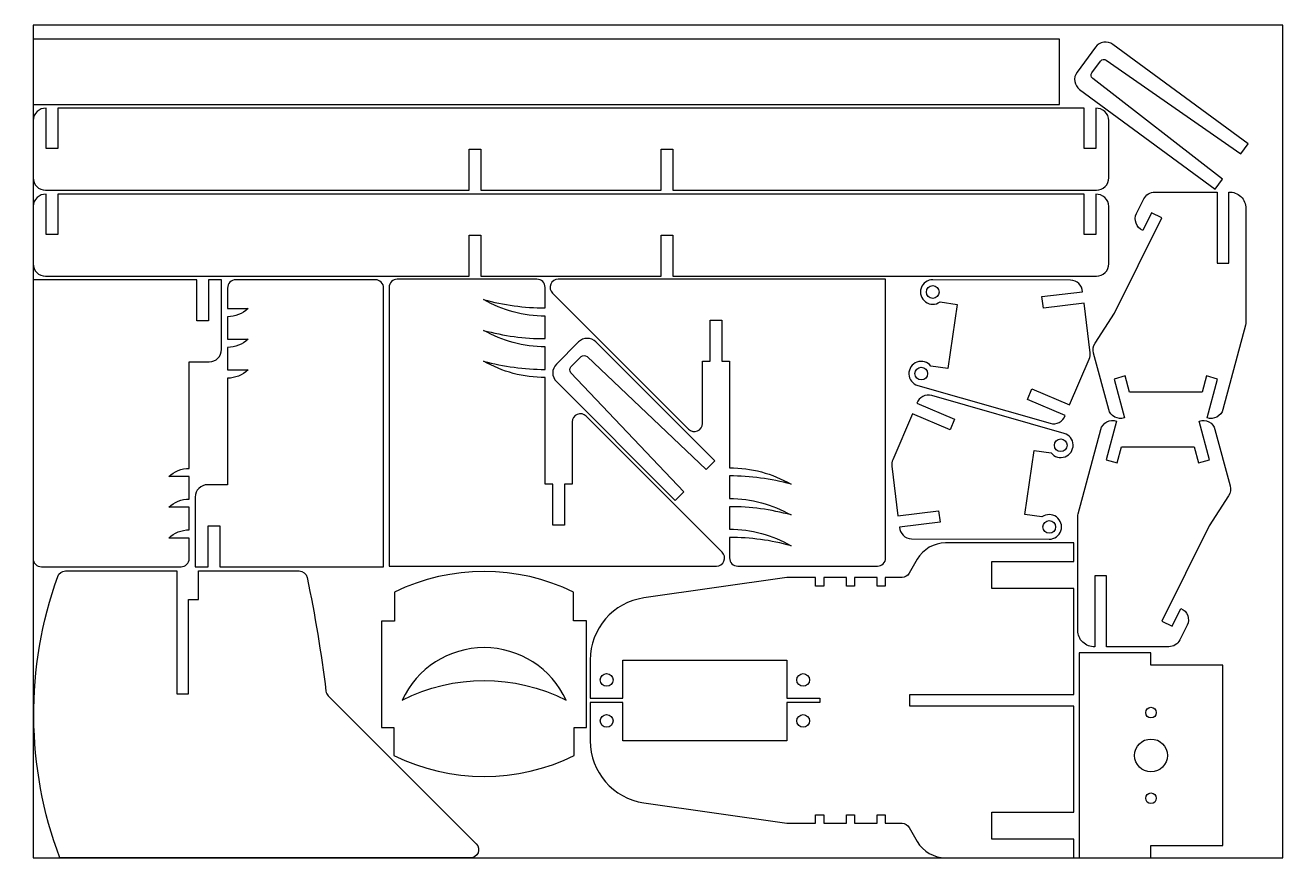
# Model space of a CAD drawing. Header units: inches. Extents: x -0.1 to 12, y 0 to 8.
import ezdxf

# ---------------------------------------------------------------- set-up
doc = ezdxf.new("R2010")
doc.units = ezdxf.units.IN
doc.header["$MEASUREMENT"] = 0

# ---------------------------------------------------------------- blocks, each defined once
blk = doc.blocks.new('body')
blk.add_lwpolyline([(38.42, -122.07, 0.267949), (34.42, -115.14), (31, -113.16, -0.267949), (30, -111.43), (30, -107.36), (27.9, -107.36), (27.9, -105.36), (30, -105.36), (30, -99.86), (27.9, -99.86), (27.9, -97.86), (30, -97.86), (30, -92.36), (27.9, -92.36), (27.9, -90.36), (30, -90.36), (30, -83.36), (25, -48.49, 0.373086), (9.85, -35.36), (0.5, -35.36), (0.5, -43.36), (9.85, -43.36), (9.85, -83.36), (0.5, -83.36), (0.5, -91.36), (-0.5, -91.36), (-0.5, -83.36), (-9.85, -83.36), (-9.85, -43.36), (-0.5, -43.36), (-0.5, -35.36), (-9.85, -35.36, 0.373086), (-25, -48.49), (-30, -83.36), (-30, -90.36), (-27.9, -90.36), (-27.9, -92.36), (-30, -92.36), (-30, -97.86), (-27.9, -97.86), (-27.9, -99.86), (-30, -99.86), (-30, -105.36), (-27.9, -105.36), (-27.9, -107.36), (-30, -107.36), (-30, -111.43, -0.267949), (-31, -113.16), (-34.42, -115.14, 0.267949), (-38.42, -122.07), (-38.42, -153.36), (-33.9, -153.36), (-33.9, -133.36), (-27.28, -133.36), (-27.28, -153.36), (-1.41, -153.36), (-1.41, -113.36), (1.41, -113.36), (1.41, -153.36), (27.28, -153.36), (27.28, -133.36), (33.9, -133.36), (33.9, -153.36), (38.42, -153.36)], format="xyb", close=True)
for centre in [(-5, -39.39), (5, -39.39), (-5, -87.32), (5, -87.32)]:
    blk.add_circle(centre, 1.55)
blk = doc.blocks.new('front')
blk.add_lwpolyline([(-44.52, -133.36, 0.414214), (-47.52, -136.36), (-47.52, -153.36), (-44.35, -153.36), (-44.35, -143.36), (-41.52, -143.36), (-41.52, -153.36), (-1.57, -153.36), (-1.57, -85.36, 0.414214), (-3.57, -83.36), (-37.63, -83.36, 0.414214), (-39.63, -85.36), (-39.63, -90.36), (-34.63, -90.36, -0.192582), (-39.63, -92.36), (-39.63, -97.86), (-34.63, -97.86, -0.192582), (-39.63, -99.86), (-39.63, -105.36), (-34.63, -105.36, -0.192582), (-39.63, -107.36), (-39.63, -133.36)], format="xyb", close=True)
blk = doc.blocks.new('back')
blk.add_lwpolyline([(7.05, -116.77, 0.668179), (3.63, -118.19), (3.63, -133.36), (1.74, -133.36), (1.74, -143.36), (-1.09, -143.36), (-1.09, -133.36), (-2.98, -133.36), (-2.98, -107.36, -0.131652), (-17.98, -103.34, 0.067006), (-2.98, -105.36), (-2.98, -99.86, -0.131652), (-17.98, -95.84, 0.067006), (-2.98, -97.86), (-2.98, -92.36, -0.131652), (-17.98, -88.34, 0.067006), (-2.98, -90.36), (-2.98, -85.36, 0.414214), (-4.98, -83.36), (-39.04, -83.36, 0.414214), (-41.04, -85.36), (-41.04, -153.36), (38.8, -153.36, 0.668179), (40.22, -149.95)], format="xyb", close=True)
blk = doc.blocks.new('beam')
blk.add_lwpolyline([(-24.82, -38.9), (-24.82, -28.9), (-22, -28.9), (-22, -38.9), (22, -38.9), (22, -28.93), (24.82, -28.93), (24.82, -38.9), (128.18, -38.9, 0.414214), (131.17, -35.9), (131.17, -21.9, 0.431414), (128, -18.91), (128, -28.73), (125.17, -28.73), (125.17, -18.9), (-125.17, -18.9), (-125.17, -28.73), (-128, -28.73), (-128, -18.91, 0.431414), (-131.18, -21.9), (-131.18, -35.9, 0.414214), (-128.18, -38.9)], format="xyb", close=True)
blk = doc.blocks.new('cheek')
blk.add_lwpolyline([(-17.62, -32.69, 0.211879), (-17.24, -35.1), (-12.5, -42.43), (-0.95, -65.68), (-3.48, -66.93), (-5.63, -62.62, 0.431414), (-7.14, -66.71), (-5.36, -70.29, 0.284755), (-2.67, -71.96), (12.54, -71.96), (12.54, -54.63), (15.37, -54.63), (15.37, -71.96, 0.427091), (19.54, -67.96), (19.54, -40.27, 0.065543), (19.44, -39.5), (13.93, -18.94, 0.431414), (10.09, -16.87), (12.63, -26.35), (9.9, -27.09), (8.85, -23.17), (-8.85, -23.17), (-9.9, -27.09), (-12.63, -26.35), (-10.09, -16.87, 0.431414), (-13.93, -18.94)], format="xyb", close=True)
blk = doc.blocks.new('eye')
blk.add_lwpolyline([(-9.95, -27.26), (-12.54, -36.91), (-0.78, -40.07, 0.131652), (0.78, -40.07), (12.54, -36.91), (9.95, -27.26), (12.68, -26.52), (15.26, -36.18, 0.394962), (17.63, -32.83), (13.04, 0.41, 1.375666), (7.9, -2.08), (7.9, -6.28), (-7.9, -6.28), (-7.9, -2.08, 1.375666), (-13.04, 0.41), (-17.63, -32.83, 0.394962), (-15.26, -36.18), (-12.68, -26.52)], format="xyb", close=True)
for centre in [(-10.06, 0), (10.06, 0)]:
    blk.add_circle(centre, 1.55)
blk = doc.blocks.new('mount')
blk.add_lwpolyline([(-22, -54.46), (-25, -54.46), (-25, -71.96), (25, -71.96), (25, -54.46), (22, -54.46), (22, -36.96), (-22, -36.96)], close=True)
for centre, radius in [((0, -54.46), 4), ((-10.45, -54.46), 1.3), ((10.45, -54.46), 1.3)]:
    blk.add_circle(centre, radius)
blk = doc.blocks.new('mouth')
for points in [[(-21.83, -32.6), (-25, -32.6), (-25, -58.57), (-22, -58.57), (-22, -65.38, 0.231823), (22, -65.41), (22, -58.59), (25, -58.59), (25, -32.57), (21.82, -32.57), (21.82, -25.5, 0.229773), (-21.83, -25.52)], [(20, -51.91, 0.641742), (-20, -51.91, -0.240408)]]:
    blk.add_lwpolyline(points, format="xyb", close=True)
blk = doc.blocks.new('side')
blk.add_lwpolyline([(-101.71, -149.95, 0.668179), (-100.3, -153.36), (-0.13, -153.36, 0.177071), (0.36, -84.69, 0.316844), (-1.53, -83.36), (-28.72, -83.36), (-28.72, -113.36), (-31.54, -113.36), (-31.54, -90.36), (-33.94, -90.36), (-33.94, -83.36), (-58.51, -83.36, 0.355167), (-60.46, -84.95, 0.020987), (-65.05, -112.68, -0.167444), (-65.62, -113.85)], format="xyb", close=True)
blk = doc.blocks.new('top')
blk.add_lwpolyline([(125.17, 8), (-125.17, 8), (-125.17, -8), (125.17, -8)], close=True)
blk = doc.blocks.new('clip')
blk.add_lwpolyline([(26.3, -109.36, 0.414214), (23.3, -112.36), (23.3, -153.36), (26.3, -153.36), (27.34, -113.33, -0.406566), (28.34, -112.36), (31.91, -112.36, -0.406566), (32.91, -113.33), (33.96, -153.36), (36.96, -153.36), (36.96, -112.36, 0.414214), (33.96, -109.36)], format="xyb", close=True)

msp = doc.modelspace()

# ---------------------------------------------------------------- linework, layer by layer
msp.add_lwpolyline([(0, 0), (12, 0), (12, 8), (0, 8)], close=True)

# ---------------------------------------------------------------- block references
at = {"yscale": 0.03937007874015748, "zscale": 0.03937007874015748}
for name, p, xscale in [('top', (4.928, 7.551), 0.03937007874015748), ('beam', (5.164, 7.946), 0.03937007874015748), ('beam', (5.164, 7.12), 0.03937007874015748), ('back', (5.033, 8.841), 0.03937007874015748), ('front', (3.427, 8.835), 0.03937007874015748), ('cheek', (10.8, 4.861), -0.03937007874015748), ('mouth', (4.33, 3.558), 0.03937007874015748), ('side', (0.25, 6.038), -0.03937007874015748)]:
    msp.add_blockref(name, p, dxfattribs=dict(at, xscale=xscale))
for name, p, xscale, yscale, zscale, rotation in [('clip', (5.941, 9.262), 0.03937007874015749, 0.03937007874015749, 0.03937007874015749, 53.68847748414274), ('cheek', (10.876, 3.563), -0.03937007874015748, 0.03937007874015748, 0.03937007874015748, 180), ('eye', (8.583, 5.044), 0.03937007874015748, 0.03937007874015748, 0.03937007874015748, 81.91974507069881), ('back', (6.57, -0.479), 0.03937007874015748, 0.03937007874015748, 0.03937007874015748, 180), ('front', (-0.062, -0.485), 0.03937007874015748, 0.03937007874015748, 0.03937007874015748, 180), ('clip', (1.247, 7.055), 0.03937007874015748, 0.03937007874015748, 0.03937007874015748, 45), ('eye', (9.812, 3.572), 0.03937007874015751, 0.03937007874015751, 0.03937007874015751, 261.9197450706988), ('body', (3.956, 1.513), 0.03937007874015748, 0.03937007874015748, 0.03937007874015748, 90), ('mount', (12.878, 0.984), 0.03937007874015748, 0.03937007874015748, 0.03937007874015748, 270)]:
    msp.add_blockref(name, p, dxfattribs=dict(xscale=xscale, yscale=yscale, zscale=zscale, rotation=rotation))

doc.saveas('drawing.dxf')
